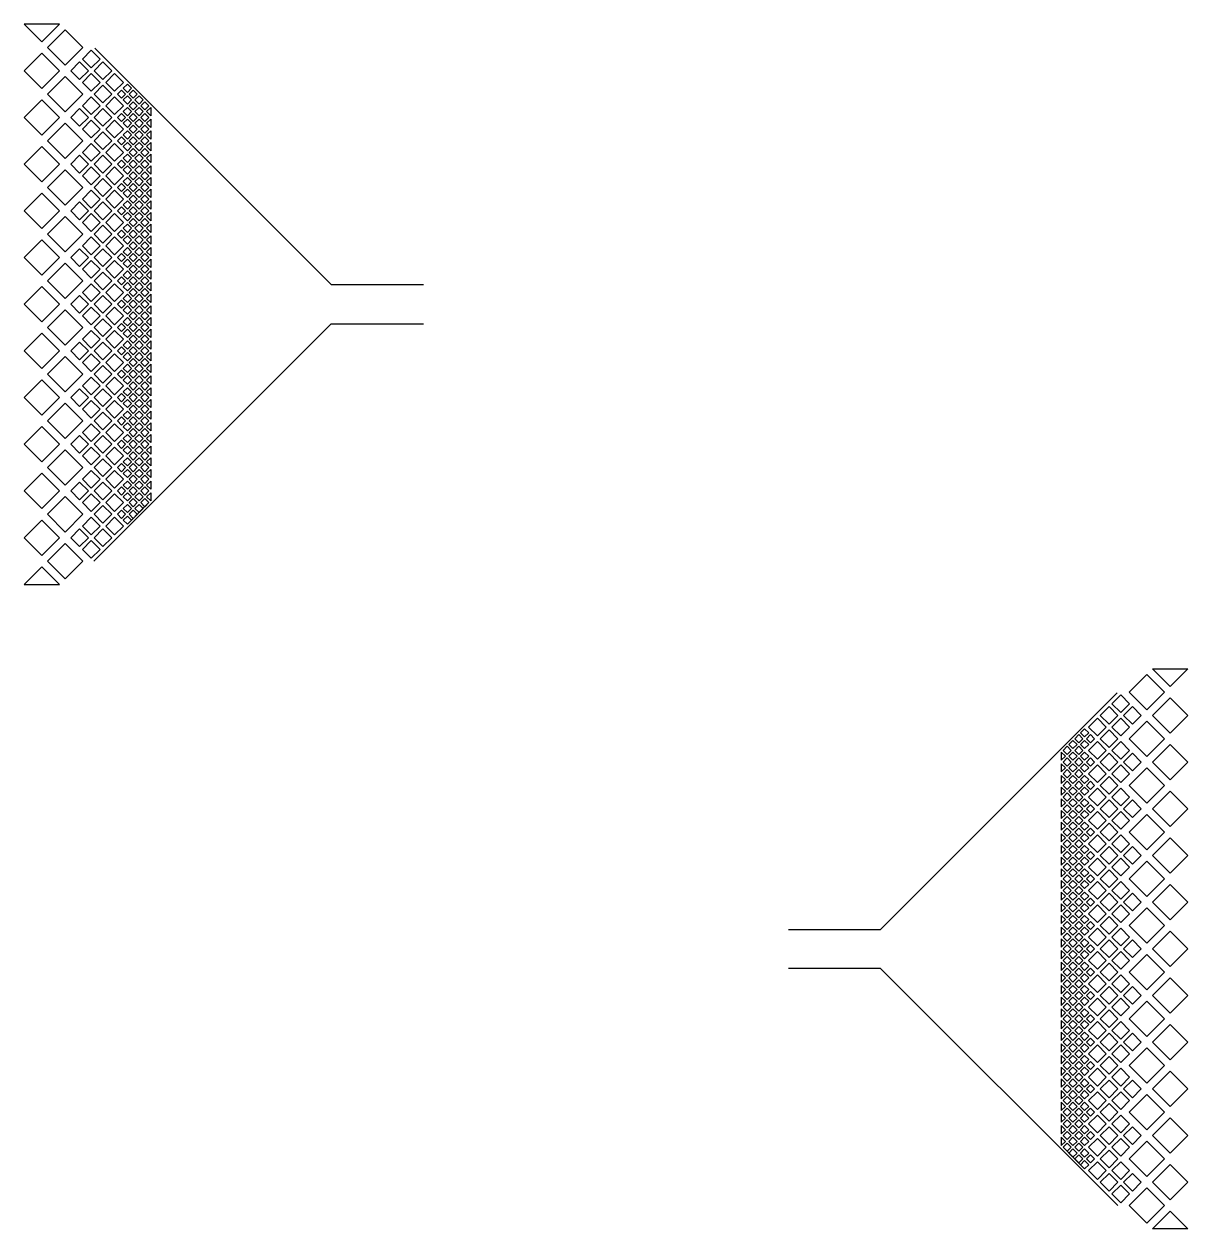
# Model space of a CAD drawing. Header units: inches. Extents: x -17.1 to 32.2, y -20.8 to 20.8.
# Drawn here: x 27.088 to 29.182, y -18.67 to -16.502 of the extents above; entities that cross this region are included whole.
import ezdxf

# ---------------------------------------------------------------- set-up
doc = ezdxf.new("R2010")
doc.units = ezdxf.units.IN
doc.header["$MEASUREMENT"] = 0

msp = doc.modelspace()

# ---------------------------------------------------------------- linework, layer by layer
for p, q in [((27.2734, -17.4021), (27.3122, -17.3633)), ((28.9958, -18.5618), (28.957, -18.523))]:
    msp.add_line(p, q)
for points in [[(27.0875, -16.5022), (27.1193, -16.534), (27.1512, -16.5022)], [(27.1614, -16.576), (27.1932, -16.5442), (27.1614, -16.5124), (27.1295, -16.5442)], [(27.1512, -16.5862), (27.1193, -16.5544), (27.0875, -16.5862), (27.1193, -16.6181)], [(27.1925, -16.5652), (27.2084, -16.5811), (27.2244, -16.5652), (27.2084, -16.5493)], [(27.1715, -16.5862), (27.1874, -16.6021), (27.2034, -16.5862), (27.1874, -16.5703)], [(27.2294, -16.6021), (27.2454, -16.5862), (27.2294, -16.5703), (27.2135, -16.5862)], [(27.1932, -16.6282), (27.1614, -16.5964), (27.1295, -16.6282), (27.1614, -16.6601)], [(27.2084, -16.5913), (27.1925, -16.6072), (27.2084, -16.6231), (27.2244, -16.6072)], [(27.2345, -16.6072), (27.2504, -16.6231), (27.2664, -16.6072), (27.2504, -16.5913)], [(27.2135, -16.6282), (27.2294, -16.6441), (27.2454, -16.6282), (27.2294, -16.6123)], [(27.2555, -16.6282), (27.2629, -16.6209), (27.2702, -16.6282), (27.2629, -16.6356)], [(27.2734, -16.6251), (27.266, -16.6177), (27.2734, -16.6104), (27.2807, -16.6177)], [(27.2839, -16.6209), (27.2912, -16.6282), (27.2839, -16.6356), (27.2765, -16.6282)], [(27.1193, -16.6384), (27.0875, -16.6702), (27.1193, -16.7021), (27.1512, -16.6702)], [(27.2084, -16.6333), (27.1925, -16.6492), (27.2084, -16.6651), (27.2244, -16.6492)], [(27.2504, -16.6333), (27.2345, -16.6492), (27.2504, -16.6651), (27.2664, -16.6492)], [(27.2807, -16.6387), (27.2734, -16.6461), (27.266, -16.6387), (27.2734, -16.6314)], [(27.2839, -16.6419), (27.2912, -16.6492), (27.2839, -16.6566), (27.2765, -16.6492)], [(27.2944, -16.6314), (27.3017, -16.6387), (27.2944, -16.6461), (27.287, -16.6387)], [(27.3049, -16.6419), (27.3122, -16.6492), (27.3049, -16.6566), (27.2975, -16.6492)], [(27.1715, -16.6702), (27.1874, -16.6861), (27.2034, -16.6702), (27.1874, -16.6543)], [(27.2135, -16.6702), (27.2294, -16.6861), (27.2454, -16.6702), (27.2294, -16.6543)], [(27.2555, -16.6702), (27.2629, -16.6629), (27.2702, -16.6702), (27.2629, -16.6776)], [(27.2734, -16.6671), (27.266, -16.6597), (27.2734, -16.6524), (27.2807, -16.6597)], [(27.2839, -16.6629), (27.2912, -16.6702), (27.2839, -16.6776), (27.2765, -16.6702)], [(27.2944, -16.6524), (27.3017, -16.6597), (27.2944, -16.6671), (27.287, -16.6597)], [(27.3049, -16.6629), (27.3122, -16.6702), (27.3049, -16.6776), (27.2975, -16.6702)], [(27.308, -16.6597), (27.3154, -16.6524), (27.3154, -16.6671)], [(27.1614, -16.7441), (27.1932, -16.7122), (27.1614, -16.6804), (27.1295, -16.7122)], [(27.2084, -16.6753), (27.1925, -16.6912), (27.2084, -16.7071), (27.2244, -16.6912)], [(27.2504, -16.6753), (27.2345, -16.6912), (27.2504, -16.7071), (27.2664, -16.6912)], [(27.2807, -16.6807), (27.2734, -16.6881), (27.266, -16.6807), (27.2734, -16.6734)], [(27.2839, -16.6839), (27.2912, -16.6912), (27.2839, -16.6986), (27.2765, -16.6912)], [(27.2944, -16.6734), (27.3017, -16.6807), (27.2944, -16.6881), (27.287, -16.6807)], [(27.3049, -16.6839), (27.3122, -16.6912), (27.3049, -16.6986), (27.2975, -16.6912)], [(27.308, -16.6807), (27.3154, -16.6734), (27.3154, -16.6881)], [(27.2135, -16.7122), (27.2294, -16.7281), (27.2454, -16.7122), (27.2294, -16.6963)], [(27.2555, -16.7122), (27.2629, -16.7049), (27.2702, -16.7122), (27.2629, -16.7196)], [(27.2734, -16.7091), (27.266, -16.7017), (27.2734, -16.6944), (27.2807, -16.7017)], [(27.2839, -16.7049), (27.2912, -16.7122), (27.2839, -16.7196), (27.2765, -16.7122)], [(27.2944, -16.6944), (27.3017, -16.7017), (27.2944, -16.7091), (27.287, -16.7017)], [(27.3049, -16.7049), (27.3122, -16.7122), (27.3049, -16.7196), (27.2975, -16.7122)], [(27.308, -16.7017), (27.3154, -16.6944), (27.3154, -16.7091)], [(27.1193, -16.7224), (27.0875, -16.7542), (27.1193, -16.7861), (27.1512, -16.7542)], [(27.2084, -16.7173), (27.1925, -16.7332), (27.2084, -16.7491), (27.2244, -16.7332)], [(27.2504, -16.7173), (27.2345, -16.7332), (27.2504, -16.7491), (27.2664, -16.7332)], [(27.2807, -16.7227), (27.2734, -16.7301), (27.266, -16.7227), (27.2734, -16.7154)], [(27.2839, -16.7259), (27.2912, -16.7332), (27.2839, -16.7406), (27.2765, -16.7332)], [(27.2944, -16.7154), (27.3017, -16.7227), (27.2944, -16.7301), (27.287, -16.7227)], [(27.3049, -16.7259), (27.3122, -16.7332), (27.3049, -16.7406), (27.2975, -16.7332)], [(27.308, -16.7227), (27.3154, -16.7154), (27.3154, -16.7301)], [(27.1715, -16.7542), (27.1874, -16.7702), (27.2034, -16.7542), (27.1874, -16.7383)], [(27.2135, -16.7542), (27.2294, -16.7702), (27.2454, -16.7542), (27.2294, -16.7383)], [(27.2555, -16.7542), (27.2629, -16.7469), (27.2702, -16.7542), (27.2629, -16.7616)], [(27.2734, -16.7511), (27.266, -16.7437), (27.2734, -16.7364), (27.2807, -16.7437)], [(27.2839, -16.7469), (27.2912, -16.7542), (27.2839, -16.7616), (27.2765, -16.7542)], [(27.2944, -16.7364), (27.3017, -16.7437), (27.2944, -16.7511), (27.287, -16.7437)], [(27.3049, -16.7469), (27.3122, -16.7542), (27.3049, -16.7616), (27.2975, -16.7542)], [(27.308, -16.7437), (27.3154, -16.7364), (27.3154, -16.7511)], [(27.1614, -16.8281), (27.1932, -16.7962), (27.1614, -16.7644), (27.1295, -16.7962)], [(27.2084, -16.7593), (27.1925, -16.7752), (27.2084, -16.7912), (27.2244, -16.7752)], [(27.2504, -16.7593), (27.2345, -16.7752), (27.2504, -16.7912), (27.2664, -16.7752)], [(27.2807, -16.7647), (27.2734, -16.7721), (27.266, -16.7647), (27.2734, -16.7574)], [(27.2734, -16.7931), (27.266, -16.7857), (27.2734, -16.7784), (27.2807, -16.7857)], [(27.2839, -16.7679), (27.2912, -16.7752), (27.2839, -16.7826), (27.2765, -16.7752)], [(27.2944, -16.7574), (27.3017, -16.7647), (27.2944, -16.7721), (27.287, -16.7647)], [(27.2944, -16.7784), (27.3017, -16.7857), (27.2944, -16.7931), (27.287, -16.7857)], [(27.3049, -16.7679), (27.3122, -16.7752), (27.3049, -16.7826), (27.2975, -16.7752)], [(27.308, -16.7647), (27.3154, -16.7574), (27.3154, -16.7721)], [(27.308, -16.7857), (27.3154, -16.7784), (27.3154, -16.7931)], [(27.2135, -16.7962), (27.2294, -16.8122), (27.2454, -16.7962), (27.2294, -16.7803)], [(27.2555, -16.7962), (27.2629, -16.7889), (27.2702, -16.7962), (27.2629, -16.8036)], [(27.2807, -16.8067), (27.2734, -16.8141), (27.266, -16.8067), (27.2734, -16.7994)], [(27.2839, -16.7889), (27.2912, -16.7962), (27.2839, -16.8036), (27.2765, -16.7962)], [(27.2944, -16.7994), (27.3017, -16.8067), (27.2944, -16.8141), (27.287, -16.8067)], [(27.3049, -16.7889), (27.3122, -16.7962), (27.3049, -16.8036), (27.2975, -16.7962)], [(27.308, -16.8067), (27.3154, -16.7994), (27.3154, -16.8141)], [(27.1512, -16.8382), (27.1193, -16.8064), (27.0875, -16.8382), (27.1193, -16.8701)], [(27.2084, -16.8013), (27.1925, -16.8172), (27.2084, -16.8332), (27.2244, -16.8172)], [(27.2504, -16.8013), (27.2345, -16.8172), (27.2504, -16.8332), (27.2664, -16.8172)], [(27.2734, -16.8351), (27.266, -16.8277), (27.2734, -16.8204), (27.2807, -16.8277)], [(27.2839, -16.8099), (27.2912, -16.8172), (27.2839, -16.8246), (27.2765, -16.8172)], [(27.2944, -16.8204), (27.3017, -16.8277), (27.2944, -16.8351), (27.287, -16.8277)], [(27.3049, -16.8099), (27.3122, -16.8172), (27.3049, -16.8246), (27.2975, -16.8172)], [(27.308, -16.8277), (27.3154, -16.8204), (27.3154, -16.8351)], [(27.1715, -16.8382), (27.1874, -16.8542), (27.2034, -16.8382), (27.1874, -16.8223)], [(27.2084, -16.8433), (27.1925, -16.8592), (27.2084, -16.8752), (27.2244, -16.8592)], [(27.2135, -16.8382), (27.2294, -16.8542), (27.2454, -16.8382), (27.2294, -16.8223)], [(27.2504, -16.8433), (27.2345, -16.8592), (27.2504, -16.8752), (27.2664, -16.8592)], [(27.2555, -16.8382), (27.2629, -16.8309), (27.2702, -16.8382), (27.2629, -16.8456)], [(27.2807, -16.8487), (27.2734, -16.8561), (27.266, -16.8487), (27.2734, -16.8414)], [(27.2839, -16.8309), (27.2912, -16.8382), (27.2839, -16.8456), (27.2765, -16.8382)], [(27.2944, -16.8414), (27.3017, -16.8487), (27.2944, -16.8561), (27.287, -16.8487)], [(27.3049, -16.8309), (27.3122, -16.8382), (27.3049, -16.8456), (27.2975, -16.8382)], [(27.308, -16.8487), (27.3154, -16.8414), (27.3154, -16.8561)], [(27.1614, -16.9121), (27.1932, -16.8802), (27.1614, -16.8484), (27.1295, -16.8802)], [(27.2135, -16.8802), (27.2294, -16.8962), (27.2454, -16.8802), (27.2294, -16.8643)], [(27.2734, -16.8771), (27.266, -16.8697), (27.2734, -16.8624), (27.2807, -16.8697)], [(27.2839, -16.8519), (27.2912, -16.8592), (27.2839, -16.8666), (27.2765, -16.8592)], [(27.2944, -16.8624), (27.3017, -16.8697), (27.2944, -16.8771), (27.287, -16.8697)], [(27.3049, -16.8519), (27.3122, -16.8592), (27.3049, -16.8666), (27.2975, -16.8592)], [(27.308, -16.8697), (27.3154, -16.8624), (27.3154, -16.8771)], [(27.2084, -16.8853), (27.1925, -16.9012), (27.2084, -16.9172), (27.2244, -16.9012)], [(27.2504, -16.8853), (27.2345, -16.9012), (27.2504, -16.9172), (27.2664, -16.9012)], [(27.2555, -16.8802), (27.2629, -16.8729), (27.2702, -16.8802), (27.2629, -16.8876)], [(27.2807, -16.8907), (27.2734, -16.8981), (27.266, -16.8907), (27.2734, -16.8834)], [(27.2839, -16.8729), (27.2912, -16.8802), (27.2839, -16.8876), (27.2765, -16.8802)], [(27.2944, -16.8834), (27.3017, -16.8907), (27.2944, -16.8981), (27.287, -16.8907)], [(27.3049, -16.8729), (27.3122, -16.8802), (27.3049, -16.8876), (27.2975, -16.8802)], [(27.308, -16.8907), (27.3154, -16.8834), (27.3154, -16.8981)], [(27.1512, -16.9222), (27.1193, -16.8904), (27.0875, -16.9222), (27.1193, -16.9541)], [(27.1715, -16.9222), (27.1874, -16.9382), (27.2034, -16.9222), (27.1874, -16.9063)], [(27.2135, -16.9222), (27.2294, -16.9382), (27.2454, -16.9222), (27.2294, -16.9063)], [(27.2734, -16.9191), (27.266, -16.9117), (27.2734, -16.9044), (27.2807, -16.9117)], [(27.2839, -16.8939), (27.2912, -16.9012), (27.2839, -16.9086), (27.2765, -16.9012)], [(27.2944, -16.9044), (27.3017, -16.9117), (27.2944, -16.9191), (27.287, -16.9117)], [(27.3049, -16.8939), (27.3122, -16.9012), (27.3049, -16.9086), (27.2975, -16.9012)], [(27.308, -16.9117), (27.3154, -16.9044), (27.3154, -16.9191)], [(27.2084, -16.9273), (27.1925, -16.9432), (27.2084, -16.9592), (27.2244, -16.9432)], [(27.2504, -16.9273), (27.2345, -16.9432), (27.2504, -16.9592), (27.2664, -16.9432)], [(27.2555, -16.9222), (27.2629, -16.9149), (27.2702, -16.9222), (27.2629, -16.9296)], [(27.2807, -16.9327), (27.2734, -16.9401), (27.266, -16.9327), (27.2734, -16.9254)], [(27.2839, -16.9149), (27.2912, -16.9222), (27.2839, -16.9296), (27.2765, -16.9222)], [(27.2944, -16.9254), (27.3017, -16.9327), (27.2944, -16.9401), (27.287, -16.9327)], [(27.3049, -16.9149), (27.3122, -16.9222), (27.3049, -16.9296), (27.2975, -16.9222)], [(27.308, -16.9327), (27.3154, -16.9254), (27.3154, -16.9401)], [(27.1614, -16.9961), (27.1932, -16.9643), (27.1614, -16.9324), (27.1295, -16.9643)], [(27.2135, -16.9643), (27.2294, -16.9802), (27.2454, -16.9643), (27.2294, -16.9483)], [(27.2734, -16.9611), (27.266, -16.9538), (27.2734, -16.9464), (27.2807, -16.9538)], [(27.2839, -16.9359), (27.2912, -16.9432), (27.2839, -16.9506), (27.2765, -16.9432)], [(27.2944, -16.9464), (27.3017, -16.9538), (27.2944, -16.9611), (27.287, -16.9538)], [(27.3049, -16.9359), (27.3122, -16.9432), (27.3049, -16.9506), (27.2975, -16.9432)], [(27.308, -16.9538), (27.3154, -16.9464), (27.3154, -16.9611)], [(27.2084, -16.9693), (27.1925, -16.9853), (27.2084, -17.0012), (27.2244, -16.9853)], [(27.2504, -16.9693), (27.2345, -16.9853), (27.2504, -17.0012), (27.2664, -16.9853)], [(27.2555, -16.9643), (27.2629, -16.9569), (27.2702, -16.9643), (27.2629, -16.9716)], [(27.2807, -16.9748), (27.2734, -16.9821), (27.266, -16.9748), (27.2734, -16.9674)], [(27.2839, -16.9569), (27.2912, -16.9643), (27.2839, -16.9716), (27.2765, -16.9643)], [(27.2944, -16.9674), (27.3017, -16.9748), (27.2944, -16.9821), (27.287, -16.9748)], [(27.3049, -16.9569), (27.3122, -16.9643), (27.3049, -16.9716), (27.2975, -16.9643)], [(27.308, -16.9748), (27.3154, -16.9674), (27.3154, -16.9821)], [(27.1512, -17.0063), (27.1193, -16.9744), (27.0875, -17.0063), (27.1193, -17.0381)], [(27.1715, -17.0063), (27.1874, -17.0222), (27.2034, -17.0063), (27.1874, -16.9903)], [(27.2135, -17.0063), (27.2294, -17.0222), (27.2454, -17.0063), (27.2294, -16.9903)], [(27.2734, -17.0031), (27.266, -16.9958), (27.2734, -16.9884), (27.2807, -16.9958)], [(27.2839, -16.9779), (27.2912, -16.9853), (27.2839, -16.9926), (27.2765, -16.9853)], [(27.2944, -16.9884), (27.3017, -16.9958), (27.2944, -17.0031), (27.287, -16.9958)], [(27.3049, -16.9779), (27.3122, -16.9853), (27.3049, -16.9926), (27.2975, -16.9853)], [(27.308, -16.9958), (27.3154, -16.9884), (27.3154, -17.0031)], [(27.1614, -17.0801), (27.1932, -17.0483), (27.1614, -17.0164), (27.1295, -17.0483)], [(27.2084, -17.0113), (27.1925, -17.0273), (27.2084, -17.0432), (27.2244, -17.0273)], [(27.2504, -17.0113), (27.2345, -17.0273), (27.2504, -17.0432), (27.2664, -17.0273)], [(27.2555, -17.0063), (27.2629, -16.9989), (27.2702, -17.0063), (27.2629, -17.0136)], [(27.2807, -17.0168), (27.2734, -17.0241), (27.266, -17.0168), (27.2734, -17.0094)], [(27.2839, -16.9989), (27.2912, -17.0063), (27.2839, -17.0136), (27.2765, -17.0063)], [(27.2944, -17.0094), (27.3017, -17.0168), (27.2944, -17.0241), (27.287, -17.0168)], [(27.3049, -16.9989), (27.3122, -17.0063), (27.3049, -17.0136), (27.2975, -17.0063)], [(27.308, -17.0168), (27.3154, -17.0094), (27.3154, -17.0241)], [(27.2135, -17.0483), (27.2294, -17.0642), (27.2454, -17.0483), (27.2294, -17.0323)], [(27.2734, -17.0451), (27.266, -17.0378), (27.2734, -17.0304), (27.2807, -17.0378)], [(27.2839, -17.0199), (27.2912, -17.0273), (27.2839, -17.0346), (27.2765, -17.0273)], [(27.2944, -17.0304), (27.3017, -17.0378), (27.2944, -17.0451), (27.287, -17.0378)], [(27.3049, -17.0199), (27.3122, -17.0273), (27.3049, -17.0346), (27.2975, -17.0273)], [(27.308, -17.0378), (27.3154, -17.0304), (27.3154, -17.0451)], [(27.1193, -17.0584), (27.0875, -17.0903), (27.1193, -17.1221), (27.1512, -17.0903)], [(27.2084, -17.0533), (27.1925, -17.0693), (27.2084, -17.0852), (27.2244, -17.0693)], [(27.2504, -17.0533), (27.2345, -17.0693), (27.2504, -17.0852), (27.2664, -17.0693)], [(27.2555, -17.0483), (27.2629, -17.0409), (27.2702, -17.0483), (27.2629, -17.0556)], [(27.2807, -17.0588), (27.2734, -17.0661), (27.266, -17.0588), (27.2734, -17.0514)], [(27.2839, -17.0409), (27.2912, -17.0483), (27.2839, -17.0556), (27.2765, -17.0483)], [(27.2944, -17.0514), (27.3017, -17.0588), (27.2944, -17.0661), (27.287, -17.0588)], [(27.3049, -17.0409), (27.3122, -17.0483), (27.3049, -17.0556), (27.2975, -17.0483)], [(27.308, -17.0588), (27.3154, -17.0514), (27.3154, -17.0661)], [(27.1715, -17.0903), (27.1874, -17.1062), (27.2034, -17.0903), (27.1874, -17.0743)], [(27.2135, -17.0903), (27.2294, -17.1062), (27.2454, -17.0903), (27.2294, -17.0743)], [(27.2734, -17.0871), (27.266, -17.0798), (27.2734, -17.0724), (27.2807, -17.0798)], [(27.2839, -17.0619), (27.2912, -17.0693), (27.2839, -17.0766), (27.2765, -17.0693)], [(27.2944, -17.0724), (27.3017, -17.0798), (27.2944, -17.0871), (27.287, -17.0798)], [(27.3049, -17.0619), (27.3122, -17.0693), (27.3049, -17.0766), (27.2975, -17.0693)], [(27.308, -17.0798), (27.3154, -17.0724), (27.3154, -17.0871)], [(27.1932, -17.1323), (27.1614, -17.1004), (27.1295, -17.1323), (27.1614, -17.1641)], [(27.2084, -17.0953), (27.1925, -17.1113), (27.2084, -17.1272), (27.2244, -17.1113)], [(27.2345, -17.1113), (27.2504, -17.1272), (27.2664, -17.1113), (27.2504, -17.0953)], [(27.2555, -17.0903), (27.2629, -17.0829), (27.2702, -17.0903), (27.2629, -17.0976)], [(27.2807, -17.1008), (27.2734, -17.1081), (27.266, -17.1008), (27.2734, -17.0934)], [(27.2839, -17.0829), (27.2912, -17.0903), (27.2839, -17.0976), (27.2765, -17.0903)], [(27.2944, -17.0934), (27.3017, -17.1008), (27.2944, -17.1081), (27.287, -17.1008)], [(27.3049, -17.0829), (27.3122, -17.0903), (27.3049, -17.0976), (27.2975, -17.0903)], [(27.308, -17.1008), (27.3154, -17.0934), (27.3154, -17.1081)], [(27.2135, -17.1323), (27.2294, -17.1482), (27.2454, -17.1323), (27.2294, -17.1163)], [(27.2555, -17.1323), (27.2629, -17.1249), (27.2702, -17.1323), (27.2629, -17.1396)], [(27.2734, -17.1291), (27.266, -17.1218), (27.2734, -17.1144), (27.2807, -17.1218)], [(27.2839, -17.1039), (27.2912, -17.1113), (27.2839, -17.1186), (27.2765, -17.1113)], [(27.2839, -17.1249), (27.2912, -17.1323), (27.2839, -17.1396), (27.2765, -17.1323)], [(27.2944, -17.1144), (27.3017, -17.1218), (27.2944, -17.1291), (27.287, -17.1218)], [(27.3049, -17.1039), (27.3122, -17.1113), (27.3049, -17.1186), (27.2975, -17.1113)], [(27.3049, -17.1249), (27.3122, -17.1323), (27.3049, -17.1396), (27.2975, -17.1323)], [(27.308, -17.1218), (27.3154, -17.1144), (27.3154, -17.1291)], [(27.1512, -17.1743), (27.1193, -17.1424), (27.0875, -17.1743), (27.1193, -17.2061)], [(27.2084, -17.1374), (27.1925, -17.1533), (27.2084, -17.1692), (27.2244, -17.1533)], [(27.2345, -17.1533), (27.2504, -17.1692), (27.2664, -17.1533), (27.2504, -17.1374)], [(27.2807, -17.1428), (27.2734, -17.1501), (27.266, -17.1428), (27.2734, -17.1354)], [(27.2839, -17.1459), (27.2912, -17.1533), (27.2839, -17.1606), (27.2765, -17.1533)], [(27.2944, -17.1354), (27.3017, -17.1428), (27.2944, -17.1501), (27.287, -17.1428)], [(27.3049, -17.1459), (27.3122, -17.1533), (27.3049, -17.1606), (27.2975, -17.1533)], [(27.308, -17.1428), (27.3154, -17.1354), (27.3154, -17.1501)], [(27.1715, -17.1743), (27.1874, -17.1902), (27.2034, -17.1743), (27.1874, -17.1584)], [(27.2135, -17.1743), (27.2294, -17.1902), (27.2454, -17.1743), (27.2294, -17.1584)], [(27.2555, -17.1743), (27.2629, -17.1669), (27.2702, -17.1743), (27.2629, -17.1816)], [(27.2734, -17.1711), (27.266, -17.1638), (27.2734, -17.1564), (27.2807, -17.1638)], [(27.2839, -17.1669), (27.2912, -17.1743), (27.2839, -17.1816), (27.2765, -17.1743)], [(27.2944, -17.1564), (27.3017, -17.1638), (27.2944, -17.1711), (27.287, -17.1638)], [(27.3049, -17.1669), (27.3122, -17.1743), (27.3049, -17.1816), (27.2975, -17.1743)], [(27.308, -17.1638), (27.3154, -17.1564), (27.3154, -17.1711)], [(27.1614, -17.2481), (27.1932, -17.2163), (27.1614, -17.1844), (27.1295, -17.2163)], [(27.2084, -17.1794), (27.1925, -17.1953), (27.2084, -17.2112), (27.2244, -17.1953)], [(27.2504, -17.1794), (27.2345, -17.1953), (27.2504, -17.2112), (27.2664, -17.1953)], [(27.2807, -17.1848), (27.2734, -17.1921), (27.266, -17.1848), (27.2734, -17.1774)], [(27.2839, -17.1879), (27.2912, -17.1953), (27.2839, -17.2026), (27.2765, -17.1953)], [(27.2944, -17.1774), (27.3017, -17.1848), (27.2944, -17.1921), (27.287, -17.1848)], [(27.3049, -17.1879), (27.3122, -17.1953), (27.3049, -17.2026), (27.2975, -17.1953)], [(27.308, -17.1848), (27.3154, -17.1774), (27.3154, -17.1921)], [(27.2135, -17.2163), (27.2294, -17.2322), (27.2454, -17.2163), (27.2294, -17.2004)], [(27.2555, -17.2163), (27.2629, -17.2089), (27.2702, -17.2163), (27.2629, -17.2236)], [(27.2734, -17.2131), (27.266, -17.2058), (27.2734, -17.1984), (27.2807, -17.2058)], [(27.2839, -17.2089), (27.2912, -17.2163), (27.2839, -17.2236), (27.2765, -17.2163)], [(27.2944, -17.1984), (27.3017, -17.2058), (27.2944, -17.2131), (27.287, -17.2058)], [(27.3049, -17.2089), (27.3122, -17.2163), (27.3049, -17.2236), (27.2975, -17.2163)], [(27.308, -17.2058), (27.3154, -17.1984), (27.3154, -17.2131)], [(27.1512, -17.2583), (27.1193, -17.2264), (27.0875, -17.2583), (27.1193, -17.2901)], [(27.2084, -17.2214), (27.1925, -17.2373), (27.2084, -17.2532), (27.2244, -17.2373)], [(27.2504, -17.2214), (27.2345, -17.2373), (27.2504, -17.2532), (27.2664, -17.2373)], [(27.2807, -17.2268), (27.2734, -17.2341), (27.266, -17.2268), (27.2734, -17.2194)], [(27.2839, -17.2299), (27.2912, -17.2373), (27.2839, -17.2446), (27.2765, -17.2373)], [(27.2944, -17.2194), (27.3017, -17.2268), (27.2944, -17.2341), (27.287, -17.2268)], [(27.3049, -17.2299), (27.3122, -17.2373), (27.3049, -17.2446), (27.2975, -17.2373)], [(27.308, -17.2268), (27.3154, -17.2194), (27.3154, -17.2341)], [(27.1715, -17.2583), (27.1874, -17.2742), (27.2034, -17.2583), (27.1874, -17.2424)], [(27.2135, -17.2583), (27.2294, -17.2742), (27.2454, -17.2583), (27.2294, -17.2424)], [(27.2555, -17.2583), (27.2629, -17.2509), (27.2702, -17.2583), (27.2629, -17.2656)], [(27.2734, -17.2551), (27.266, -17.2478), (27.2734, -17.2404), (27.2807, -17.2478)], [(27.2839, -17.2509), (27.2912, -17.2583), (27.2839, -17.2656), (27.2765, -17.2583)], [(27.2944, -17.2404), (27.3017, -17.2478), (27.2944, -17.2551), (27.287, -17.2478)], [(27.3049, -17.2509), (27.3122, -17.2583), (27.3049, -17.2656), (27.2975, -17.2583)], [(27.308, -17.2478), (27.3154, -17.2404), (27.3154, -17.2551)], [(27.1614, -17.3321), (27.1932, -17.3003), (27.1614, -17.2684), (27.1295, -17.3003)], [(27.2084, -17.2634), (27.1925, -17.2793), (27.2084, -17.2952), (27.2244, -17.2793)], [(27.2504, -17.2634), (27.2345, -17.2793), (27.2504, -17.2952), (27.2664, -17.2793)], [(27.2807, -17.2688), (27.2734, -17.2761), (27.266, -17.2688), (27.2734, -17.2614)], [(27.2839, -17.2719), (27.2912, -17.2793), (27.2839, -17.2866), (27.2765, -17.2793)], [(27.2944, -17.2614), (27.3017, -17.2688), (27.2944, -17.2761), (27.287, -17.2688)], [(27.3049, -17.2719), (27.3122, -17.2793), (27.3049, -17.2866), (27.2975, -17.2793)], [(27.308, -17.2688), (27.3154, -17.2614), (27.3154, -17.2761)], [(27.2135, -17.3003), (27.2294, -17.3162), (27.2454, -17.3003), (27.2294, -17.2844)], [(27.2555, -17.3003), (27.2629, -17.2929), (27.2702, -17.3003), (27.2629, -17.3076)], [(27.2734, -17.2971), (27.266, -17.2898), (27.2734, -17.2824), (27.2807, -17.2898)], [(27.2839, -17.2929), (27.2912, -17.3003), (27.2839, -17.3076), (27.2765, -17.3003)], [(27.2944, -17.2824), (27.3017, -17.2898), (27.2944, -17.2971), (27.287, -17.2898)], [(27.3049, -17.2929), (27.3122, -17.3003), (27.3049, -17.3076), (27.2975, -17.3003)], [(27.308, -17.2898), (27.3154, -17.2824), (27.3154, -17.2971)], [(27.1512, -17.3423), (27.1193, -17.3105), (27.0875, -17.3423), (27.1193, -17.3741)], [(27.2084, -17.3054), (27.1925, -17.3213), (27.2084, -17.3372), (27.2244, -17.3213)], [(27.2504, -17.3054), (27.2345, -17.3213), (27.2504, -17.3372), (27.2664, -17.3213)], [(27.2807, -17.3108), (27.2734, -17.3181), (27.266, -17.3108), (27.2734, -17.3034)], [(27.2839, -17.314), (27.2912, -17.3213), (27.2839, -17.3286), (27.2765, -17.3213)], [(27.2944, -17.3034), (27.3017, -17.3108), (27.2944, -17.3181), (27.287, -17.3108)], [(27.3049, -17.314), (27.3122, -17.3213), (27.3049, -17.3286), (27.2975, -17.3213)], [(27.308, -17.3108), (27.3154, -17.3034), (27.3154, -17.3181)], [(27.1715, -17.3423), (27.1874, -17.3582), (27.2034, -17.3423), (27.1874, -17.3264)], [(27.2135, -17.3423), (27.2294, -17.3582), (27.2454, -17.3423), (27.2294, -17.3264)], [(27.2555, -17.3423), (27.2629, -17.335), (27.2702, -17.3423), (27.2629, -17.3496)], [(27.2734, -17.3391), (27.266, -17.3318), (27.2734, -17.3245), (27.2807, -17.3318)], [(27.2839, -17.335), (27.2912, -17.3423), (27.2839, -17.3496), (27.2765, -17.3423)], [(27.2944, -17.3245), (27.3017, -17.3318), (27.2944, -17.3391), (27.287, -17.3318)], [(27.3049, -17.335), (27.3122, -17.3423), (27.3049, -17.3496), (27.2975, -17.3423)], [(27.308, -17.3318), (27.3154, -17.3245), (27.3154, -17.3391)], [(27.1614, -17.4161), (27.1932, -17.3843), (27.1614, -17.3525), (27.1295, -17.3843)], [(27.2084, -17.3474), (27.1925, -17.3633), (27.2084, -17.3792), (27.2244, -17.3633)], [(27.2504, -17.3474), (27.2345, -17.3633), (27.2504, -17.3792), (27.2664, -17.3633)], [(27.2807, -17.3528), (27.2734, -17.3601), (27.266, -17.3528), (27.2734, -17.3455)], [(27.2839, -17.356), (27.2912, -17.3633), (27.2839, -17.3706), (27.2765, -17.3633)], [(27.2944, -17.3455), (27.3017, -17.3528), (27.2944, -17.3601), (27.287, -17.3528)], [(27.3049, -17.356), (27.3122, -17.3633), (27.3049, -17.3706), (27.2975, -17.3633)], [(27.308, -17.3528), (27.3154, -17.3455), (27.3154, -17.3601)], [(27.2135, -17.3843), (27.2294, -17.4002), (27.2454, -17.3843), (27.2294, -17.3684)], [(27.2555, -17.3843), (27.2629, -17.377), (27.2702, -17.3843), (27.2629, -17.3916)], [(27.2734, -17.3811), (27.266, -17.3738), (27.2734, -17.3665), (27.2807, -17.3738)], [(27.2839, -17.377), (27.2912, -17.3843), (27.2839, -17.3916), (27.2765, -17.3843)], [(27.2944, -17.3665), (27.3017, -17.3738), (27.2944, -17.3811), (27.287, -17.3738)], [(27.1193, -17.3945), (27.0875, -17.4263), (27.1193, -17.4581), (27.1512, -17.4263)], [(27.2084, -17.3894), (27.1925, -17.4053), (27.2084, -17.4212), (27.2244, -17.4053)], [(27.2504, -17.3894), (27.2345, -17.4053), (27.2504, -17.4212), (27.2664, -17.4053)], [(27.2807, -17.3948), (27.2734, -17.4021), (27.266, -17.3948), (27.2734, -17.3875)], [(27.1715, -17.4263), (27.1874, -17.4422), (27.2034, -17.4263), (27.1874, -17.4104)], [(27.2135, -17.4263), (27.2294, -17.4422), (27.2454, -17.4263), (27.2294, -17.4104)], [(27.1932, -17.4683), (27.1614, -17.4365), (27.1295, -17.4683), (27.1614, -17.5001)], [(27.2084, -17.4314), (27.1925, -17.4473), (27.2084, -17.4632), (27.2244, -17.4473)], [(27.1193, -17.4785), (27.0875, -17.5103), (27.1512, -17.5103)], [(29.1816, -17.662), (29.1498, -17.6938), (29.118, -17.662)], [(29.1078, -17.7358), (29.076, -17.704), (29.1078, -17.6722), (29.1396, -17.704)], [(29.0766, -17.725), (29.0607, -17.7409), (29.0448, -17.725), (29.0607, -17.7091)], [(29.0397, -17.7619), (29.0238, -17.746), (29.0397, -17.7301), (29.0556, -17.746)], [(29.0976, -17.746), (29.0817, -17.7619), (29.0658, -17.746), (29.0817, -17.7301)], [(29.118, -17.746), (29.1498, -17.7142), (29.1816, -17.746), (29.1498, -17.7778)], [(29.0346, -17.767), (29.0187, -17.7829), (29.0028, -17.767), (29.0187, -17.7511)], [(29.0607, -17.7511), (29.0766, -17.767), (29.0607, -17.7829), (29.0448, -17.767)], [(28.9958, -17.7848), (29.0031, -17.7775), (28.9958, -17.7702), (28.9885, -17.7775)], [(29.0556, -17.788), (29.0397, -17.8039), (29.0238, -17.788), (29.0397, -17.7721)], [(29.076, -17.788), (29.1078, -17.7562), (29.1396, -17.788), (29.1078, -17.8198)], [(28.9748, -17.7912), (28.9675, -17.7985), (28.9748, -17.8058), (28.9821, -17.7985)], [(28.9853, -17.7807), (28.978, -17.788), (28.9853, -17.7953), (28.9926, -17.788)], [(28.9885, -17.7985), (28.9958, -17.8058), (29.0031, -17.7985), (28.9958, -17.7912)], [(29.0136, -17.788), (29.0063, -17.7807), (28.999, -17.788), (29.0063, -17.7953)], [(29.0187, -17.7931), (29.0346, -17.809), (29.0187, -17.8249), (29.0028, -17.809)], [(29.0607, -17.7931), (29.0766, -17.809), (29.0607, -17.8249), (29.0448, -17.809)], [(28.9611, -17.8195), (28.9538, -17.8122), (28.9538, -17.8268)], [(28.9643, -17.8017), (28.957, -17.809), (28.9643, -17.8163), (28.9716, -17.809)], [(28.9748, -17.8122), (28.9675, -17.8195), (28.9748, -17.8268), (28.9821, -17.8195)], [(28.9853, -17.8017), (28.978, -17.809), (28.9853, -17.8163), (28.9926, -17.809)], [(28.9958, -17.8268), (29.0031, -17.8195), (28.9958, -17.8122), (28.9885, -17.8195)], [(29.0556, -17.83), (29.0397, -17.8459), (29.0238, -17.83), (29.0397, -17.8141)], [(29.0976, -17.83), (29.0817, -17.8459), (29.0658, -17.83), (29.0817, -17.8141)], [(29.1498, -17.7982), (29.1816, -17.83), (29.1498, -17.8618), (29.118, -17.83)], [(28.9611, -17.8405), (28.9538, -17.8332), (28.9538, -17.8478)], [(28.9643, -17.8227), (28.957, -17.83), (28.9643, -17.8373), (28.9716, -17.83)], [(28.9748, -17.8332), (28.9675, -17.8405), (28.9748, -17.8478), (28.9821, -17.8405)], [(28.9853, -17.8227), (28.978, -17.83), (28.9853, -17.8373), (28.9926, -17.83)], [(28.9885, -17.8405), (28.9958, -17.8478), (29.0031, -17.8405), (28.9958, -17.8332)], [(29.0136, -17.83), (29.0063, -17.8227), (28.999, -17.83), (29.0063, -17.8373)], [(29.0187, -17.8351), (29.0346, -17.851), (29.0187, -17.8669), (29.0028, -17.851)], [(29.0607, -17.8351), (29.0766, -17.851), (29.0607, -17.8669), (29.0448, -17.851)], [(29.1078, -17.9038), (29.076, -17.872), (29.1078, -17.8402), (29.1396, -17.872)], [(28.9611, -17.8615), (28.9538, -17.8542), (28.9538, -17.8688)], [(28.9643, -17.8437), (28.957, -17.851), (28.9643, -17.8583), (28.9716, -17.851)], [(28.9748, -17.8542), (28.9675, -17.8615), (28.9748, -17.8688), (28.9821, -17.8615)], [(28.9853, -17.8437), (28.978, -17.851), (28.9853, -17.8583), (28.9926, -17.851)], [(28.9958, -17.8688), (29.0031, -17.8615), (28.9958, -17.8542), (28.9885, -17.8615)], [(29.0556, -17.872), (29.0397, -17.8879), (29.0238, -17.872), (29.0397, -17.8561)], [(28.9611, -17.8825), (28.9538, -17.8752), (28.9538, -17.8898)], [(28.9643, -17.8647), (28.957, -17.872), (28.9643, -17.8793), (28.9716, -17.872)], [(28.9748, -17.8752), (28.9675, -17.8825), (28.9748, -17.8898), (28.9821, -17.8825)], [(28.9853, -17.8647), (28.978, -17.872), (28.9853, -17.8793), (28.9926, -17.872)], [(28.9885, -17.8825), (28.9958, -17.8898), (29.0031, -17.8825), (28.9958, -17.8752)], [(29.0136, -17.872), (29.0063, -17.8647), (28.999, -17.872), (29.0063, -17.8793)], [(29.0187, -17.8771), (29.0346, -17.893), (29.0187, -17.9089), (29.0028, -17.893)], [(29.0607, -17.8771), (29.0766, -17.893), (29.0607, -17.9089), (29.0448, -17.893)], [(29.1498, -17.8822), (29.1816, -17.914), (29.1498, -17.9458), (29.118, -17.914)], [(28.9611, -17.9035), (28.9538, -17.8962), (28.9538, -17.9108)], [(28.9643, -17.8857), (28.957, -17.893), (28.9643, -17.9003), (28.9716, -17.893)], [(28.9748, -17.8962), (28.9675, -17.9035), (28.9748, -17.9108), (28.9821, -17.9035)], [(28.9853, -17.8857), (28.978, -17.893), (28.9853, -17.9003), (28.9926, -17.893)], [(28.9958, -17.9108), (29.0031, -17.9035), (28.9958, -17.8962), (28.9885, -17.9035)], [(29.0556, -17.914), (29.0397, -17.9299), (29.0238, -17.914), (29.0397, -17.8981)], [(29.0976, -17.914), (29.0817, -17.9299), (29.0658, -17.914), (29.0817, -17.8981)], [(28.9611, -17.9245), (28.9538, -17.9172), (28.9538, -17.9318)], [(28.9643, -17.9067), (28.957, -17.914), (28.9643, -17.9213), (28.9716, -17.914)], [(28.9748, -17.9172), (28.9675, -17.9245), (28.9748, -17.9318), (28.9821, -17.9245)], [(28.9853, -17.9067), (28.978, -17.914), (28.9853, -17.9213), (28.9926, -17.914)], [(28.9885, -17.9245), (28.9958, -17.9318), (29.0031, -17.9245), (28.9958, -17.9172)], [(29.0136, -17.914), (29.0063, -17.9067), (28.999, -17.914), (29.0063, -17.9213)], [(29.0187, -17.9191), (29.0346, -17.935), (29.0187, -17.9509), (29.0028, -17.935)], [(29.0607, -17.9191), (29.0766, -17.935), (29.0607, -17.9509), (29.0448, -17.935)], [(29.1078, -17.9878), (29.076, -17.956), (29.1078, -17.9242), (29.1396, -17.956)], [(28.9611, -17.9455), (28.9538, -17.9382), (28.9538, -17.9528)], [(28.9643, -17.9277), (28.957, -17.935), (28.9643, -17.9423), (28.9716, -17.935)], [(28.9643, -17.9487), (28.957, -17.956), (28.9643, -17.9633), (28.9716, -17.956)], [(28.9748, -17.9382), (28.9675, -17.9455), (28.9748, -17.9528), (28.9821, -17.9455)], [(28.9853, -17.9277), (28.978, -17.935), (28.9853, -17.9423), (28.9926, -17.935)], [(28.9853, -17.9487), (28.978, -17.956), (28.9853, -17.9633), (28.9926, -17.956)], [(28.9958, -17.9528), (29.0031, -17.9455), (28.9958, -17.9382), (28.9885, -17.9455)], [(29.0136, -17.956), (29.0063, -17.9487), (28.999, -17.956), (29.0063, -17.9633)], [(29.0556, -17.956), (29.0397, -17.9719), (29.0238, -17.956), (29.0397, -17.9401)], [(28.9611, -17.9665), (28.9538, -17.9592), (28.9538, -17.9738)], [(28.9643, -17.9697), (28.957, -17.977), (28.9643, -17.9843), (28.9716, -17.977)], [(28.9748, -17.9592), (28.9675, -17.9665), (28.9748, -17.9738), (28.9821, -17.9665)], [(28.9853, -17.9697), (28.978, -17.977), (28.9853, -17.9843), (28.9926, -17.977)], [(28.9885, -17.9665), (28.9958, -17.9738), (29.0031, -17.9665), (28.9958, -17.9592)], [(29.0187, -17.9611), (29.0346, -17.977), (29.0187, -17.9929), (29.0028, -17.977)], [(29.0607, -17.9611), (29.0766, -17.977), (29.0607, -17.9929), (29.0448, -17.977)], [(29.118, -17.998), (29.1498, -17.9662), (29.1816, -17.998), (29.1498, -18.0298)], [(28.9611, -17.9875), (28.9538, -17.9802), (28.9538, -17.9948)], [(28.9643, -17.9907), (28.957, -17.998), (28.9643, -18.0053), (28.9716, -17.998)], [(28.9748, -17.9802), (28.9675, -17.9875), (28.9748, -17.9948), (28.9821, -17.9875)], [(28.9853, -17.9907), (28.978, -17.998), (28.9853, -18.0053), (28.9926, -17.998)], [(28.9958, -17.9948), (29.0031, -17.9875), (28.9958, -17.9802), (28.9885, -17.9875)], [(29.0136, -17.998), (29.0063, -17.9907), (28.999, -17.998), (29.0063, -18.0053)], [(29.0556, -17.998), (29.0397, -18.0139), (29.0238, -17.998), (29.0397, -17.9821)], [(29.0976, -17.998), (29.0817, -18.0139), (29.0658, -17.998), (29.0817, -17.9821)], [(28.9611, -18.0085), (28.9538, -18.0012), (28.9538, -18.0158)], [(28.9643, -18.0117), (28.957, -18.019), (28.9643, -18.0263), (28.9716, -18.019)], [(28.9748, -18.0012), (28.9675, -18.0085), (28.9748, -18.0158), (28.9821, -18.0085)], [(28.9853, -18.0117), (28.978, -18.019), (28.9853, -18.0263), (28.9926, -18.019)], [(28.9885, -18.0085), (28.9958, -18.0158), (29.0031, -18.0085), (28.9958, -18.0012)], [(29.0187, -18.0031), (29.0346, -18.019), (29.0187, -18.0349), (29.0028, -18.019)], [(29.0607, -18.0031), (29.0766, -18.019), (29.0607, -18.0349), (29.0448, -18.019)], [(29.1078, -18.0718), (29.076, -18.04), (29.1078, -18.0082), (29.1396, -18.04)], [(28.9611, -18.0295), (28.9538, -18.0222), (28.9538, -18.0368)], [(28.9643, -18.0327), (28.957, -18.04), (28.9643, -18.0473), (28.9716, -18.04)], [(28.9748, -18.0222), (28.9675, -18.0295), (28.9748, -18.0368), (28.9821, -18.0295)], [(28.9853, -18.0327), (28.978, -18.04), (28.9853, -18.0473), (28.9926, -18.04)], [(28.9958, -18.0368), (29.0031, -18.0295), (28.9958, -18.0222), (28.9885, -18.0295)], [(29.0136, -18.04), (29.0063, -18.0327), (28.999, -18.04), (29.0063, -18.0473)], [(29.0556, -18.04), (29.0397, -18.0559), (29.0238, -18.04), (29.0397, -18.0241)], [(28.9611, -18.0505), (28.9538, -18.0432), (28.9538, -18.0578)], [(28.9643, -18.0537), (28.957, -18.061), (28.9643, -18.0683), (28.9716, -18.061)], [(28.9748, -18.0432), (28.9675, -18.0505), (28.9748, -18.0578), (28.9821, -18.0505)], [(28.9853, -18.0537), (28.978, -18.061), (28.9853, -18.0683), (28.9926, -18.061)], [(28.9885, -18.0505), (28.9958, -18.0578), (29.0031, -18.0505), (28.9958, -18.0432)], [(29.0187, -18.0451), (29.0346, -18.061), (29.0187, -18.0769), (29.0028, -18.061)], [(29.0607, -18.0451), (29.0766, -18.061), (29.0607, -18.0769), (29.0448, -18.061)], [(29.118, -18.082), (29.1498, -18.0502), (29.1816, -18.082), (29.1498, -18.1138)], [(28.9611, -18.0715), (28.9538, -18.0642), (28.9538, -18.0788)], [(28.9643, -18.0747), (28.957, -18.082), (28.9643, -18.0893), (28.9716, -18.082)], [(28.9748, -18.0642), (28.9675, -18.0715), (28.9748, -18.0788), (28.9821, -18.0715)], [(28.9853, -18.0747), (28.978, -18.082), (28.9853, -18.0893), (28.9926, -18.082)], [(28.9958, -18.0788), (29.0031, -18.0715), (28.9958, -18.0642), (28.9885, -18.0715)], [(29.0136, -18.082), (29.0063, -18.0747), (28.999, -18.082), (29.0063, -18.0893)], [(29.0556, -18.082), (29.0397, -18.0979), (29.0238, -18.082), (29.0397, -18.0661)], [(29.0976, -18.082), (29.0817, -18.0979), (29.0658, -18.082), (29.0817, -18.0661)], [(28.9611, -18.0925), (28.9538, -18.0852), (28.9538, -18.0998)], [(28.9643, -18.0957), (28.957, -18.103), (28.9643, -18.1103), (28.9716, -18.103)], [(28.9748, -18.0852), (28.9675, -18.0925), (28.9748, -18.0998), (28.9821, -18.0925)], [(28.9853, -18.0957), (28.978, -18.103), (28.9853, -18.1103), (28.9926, -18.103)], [(28.9885, -18.0925), (28.9958, -18.0998), (29.0031, -18.0925), (28.9958, -18.0852)], [(29.0187, -18.0871), (29.0346, -18.103), (29.0187, -18.1189), (29.0028, -18.103)], [(29.0607, -18.0871), (29.0766, -18.103), (29.0607, -18.1189), (29.0448, -18.103)], [(29.1078, -18.1558), (29.076, -18.124), (29.1078, -18.0922), (29.1396, -18.124)], [(28.9611, -18.1135), (28.9538, -18.1062), (28.9538, -18.1208)], [(28.9643, -18.1167), (28.957, -18.124), (28.9643, -18.1313), (28.9716, -18.124)], [(28.9748, -18.1062), (28.9675, -18.1135), (28.9748, -18.1208), (28.9821, -18.1135)], [(28.9853, -18.1167), (28.978, -18.124), (28.9853, -18.1313), (28.9926, -18.124)], [(28.9958, -18.1208), (29.0031, -18.1135), (28.9958, -18.1062), (28.9885, -18.1135)], [(29.0136, -18.124), (29.0063, -18.1167), (28.999, -18.124), (29.0063, -18.1313)], [(29.0556, -18.124), (29.0397, -18.1399), (29.0238, -18.124), (29.0397, -18.1081)], [(28.9611, -18.1345), (28.9538, -18.1272), (28.9538, -18.1418)], [(28.9643, -18.1377), (28.957, -18.145), (28.9643, -18.1523), (28.9716, -18.145)], [(28.9748, -18.1272), (28.9675, -18.1345), (28.9748, -18.1418), (28.9821, -18.1345)], [(28.9853, -18.1377), (28.978, -18.145), (28.9853, -18.1523), (28.9926, -18.145)], [(28.9885, -18.1345), (28.9958, -18.1418), (29.0031, -18.1345), (28.9958, -18.1272)], [(29.0187, -18.1291), (29.0346, -18.145), (29.0187, -18.1609), (29.0028, -18.145)], [(29.0607, -18.1291), (29.0766, -18.145), (29.0607, -18.1609), (29.0448, -18.145)], [(29.118, -18.166), (29.1498, -18.1342), (29.1816, -18.166), (29.1498, -18.1978)], [(28.9611, -18.1555), (28.9538, -18.1482), (28.9538, -18.1628)], [(28.9643, -18.1587), (28.957, -18.166), (28.9643, -18.1733), (28.9716, -18.166)], [(28.9748, -18.1482), (28.9675, -18.1555), (28.9748, -18.1628), (28.9821, -18.1555)], [(28.9853, -18.1587), (28.978, -18.166), (28.9853, -18.1733), (28.9926, -18.166)], [(28.9958, -18.1628), (29.0031, -18.1555), (28.9958, -18.1482), (28.9885, -18.1555)], [(29.0136, -18.166), (29.0063, -18.1587), (28.999, -18.166), (29.0063, -18.1733)], [(29.0556, -18.166), (29.0397, -18.1819), (29.0238, -18.166), (29.0397, -18.1501)], [(29.0976, -18.166), (29.0817, -18.1819), (29.0658, -18.166), (29.0817, -18.1501)], [(28.9611, -18.1765), (28.9538, -18.1692), (28.9538, -18.1838)], [(28.9643, -18.1797), (28.957, -18.187), (28.9643, -18.1943), (28.9716, -18.187)], [(28.9748, -18.1692), (28.9675, -18.1765), (28.9748, -18.1838), (28.9821, -18.1765)], [(28.9853, -18.1797), (28.978, -18.187), (28.9853, -18.1943), (28.9926, -18.187)], [(28.9885, -18.1765), (28.9958, -18.1838), (29.0031, -18.1765), (28.9958, -18.1692)], [(29.0187, -18.1711), (29.0346, -18.187), (29.0187, -18.2029), (29.0028, -18.187)], [(29.0607, -18.1711), (29.0766, -18.187), (29.0607, -18.2029), (29.0448, -18.187)], [(29.1078, -18.2398), (29.076, -18.208), (29.1078, -18.1762), (29.1396, -18.208)], [(28.9611, -18.1975), (28.9538, -18.1902), (28.9538, -18.2048)], [(28.9643, -18.2007), (28.957, -18.208), (28.9643, -18.2153), (28.9716, -18.208)], [(28.9748, -18.1902), (28.9675, -18.1975), (28.9748, -18.2048), (28.9821, -18.1975)], [(28.9853, -18.2007), (28.978, -18.208), (28.9853, -18.2153), (28.9926, -18.208)], [(28.9958, -18.2048), (29.0031, -18.1975), (28.9958, -18.1902), (28.9885, -18.1975)], [(29.0136, -18.208), (29.0063, -18.2007), (28.999, -18.208), (29.0063, -18.2153)], [(29.0556, -18.208), (29.0397, -18.2239), (29.0238, -18.208), (29.0397, -18.1921)], [(28.9611, -18.2185), (28.9538, -18.2112), (28.9538, -18.2258)], [(28.9643, -18.2217), (28.957, -18.229), (28.9643, -18.2363), (28.9716, -18.229)], [(28.9748, -18.2112), (28.9675, -18.2185), (28.9748, -18.2258), (28.9821, -18.2185)], [(28.9853, -18.2217), (28.978, -18.229), (28.9853, -18.2363), (28.9926, -18.229)], [(28.9885, -18.2185), (28.9958, -18.2258), (29.0031, -18.2185), (28.9958, -18.2112)], [(29.0187, -18.2131), (29.0346, -18.229), (29.0187, -18.2449), (29.0028, -18.229)], [(29.0607, -18.2131), (29.0766, -18.229), (29.0607, -18.2449), (29.0448, -18.229)], [(29.1498, -18.2182), (29.1816, -18.25), (29.1498, -18.2818), (29.118, -18.25)], [(28.9611, -18.2395), (28.9538, -18.2322), (28.9538, -18.2468)], [(28.9643, -18.2427), (28.957, -18.25), (28.9643, -18.2573), (28.9716, -18.25)], [(28.9748, -18.2322), (28.9675, -18.2395), (28.9748, -18.2468), (28.9821, -18.2395)], [(28.9853, -18.2427), (28.978, -18.25), (28.9853, -18.2573), (28.9926, -18.25)], [(28.9958, -18.2468), (29.0031, -18.2395), (28.9958, -18.2322), (28.9885, -18.2395)], [(29.0136, -18.25), (29.0063, -18.2427), (28.999, -18.25), (29.0063, -18.2573)], [(29.0556, -18.25), (29.0397, -18.2659), (29.0238, -18.25), (29.0397, -18.2341)], [(29.0976, -18.25), (29.0817, -18.2659), (29.0658, -18.25), (29.0817, -18.2341)], [(28.9611, -18.2605), (28.9538, -18.2532), (28.9538, -18.2678)], [(28.9611, -18.2815), (28.9538, -18.2742), (28.9538, -18.2888)], [(28.9643, -18.2637), (28.957, -18.271), (28.9643, -18.2783), (28.9716, -18.271)], [(28.9748, -18.2532), (28.9675, -18.2605), (28.9748, -18.2678), (28.9821, -18.2605)], [(28.9748, -18.2742), (28.9675, -18.2815), (28.9748, -18.2888), (28.9821, -18.2815)], [(28.9853, -18.2637), (28.978, -18.271), (28.9853, -18.2783), (28.9926, -18.271)], [(28.9885, -18.2605), (28.9958, -18.2678), (29.0031, -18.2605), (28.9958, -18.2532)], [(28.9958, -18.2888), (29.0031, -18.2815), (28.9958, -18.2742), (28.9885, -18.2815)], [(29.0346, -18.271), (29.0187, -18.2869), (29.0028, -18.271), (29.0187, -18.2551)], [(29.0607, -18.2551), (29.0766, -18.271), (29.0607, -18.2869), (29.0448, -18.271)], [(29.076, -18.292), (29.1078, -18.2602), (29.1396, -18.292), (29.1078, -18.3238)], [(28.9611, -18.3025), (28.9538, -18.2952), (28.9538, -18.3098)], [(28.9643, -18.2847), (28.957, -18.292), (28.9643, -18.2993), (28.9716, -18.292)], [(28.9748, -18.2952), (28.9675, -18.3025), (28.9748, -18.3098), (28.9821, -18.3025)], [(28.9853, -18.2847), (28.978, -18.292), (28.9853, -18.2993), (28.9926, -18.292)], [(28.9885, -18.3025), (28.9958, -18.3098), (29.0031, -18.3025), (28.9958, -18.2952)], [(29.0136, -18.292), (29.0063, -18.2847), (28.999, -18.292), (29.0063, -18.2993)], [(29.0556, -18.292), (29.0397, -18.3079), (29.0238, -18.292), (29.0397, -18.2761)], [(28.9611, -18.3235), (28.9538, -18.3162), (28.9538, -18.3308)], [(28.9643, -18.3057), (28.957, -18.313), (28.9643, -18.3203), (28.9716, -18.313)], [(28.9748, -18.3162), (28.9675, -18.3235), (28.9748, -18.3308), (28.9821, -18.3235)], [(28.9853, -18.3057), (28.978, -18.313), (28.9853, -18.3203), (28.9926, -18.313)], [(28.9958, -18.3308), (29.0031, -18.3235), (28.9958, -18.3162), (28.9885, -18.3235)], [(29.0346, -18.313), (29.0187, -18.3289), (29.0028, -18.313), (29.0187, -18.2971)], [(29.0607, -18.2971), (29.0766, -18.313), (29.0607, -18.3289), (29.0448, -18.313)], [(29.118, -18.334), (29.1498, -18.3022), (29.1816, -18.334), (29.1498, -18.3658)], [(28.9611, -18.3445), (28.9538, -18.3372), (28.9538, -18.3518)], [(28.9643, -18.3267), (28.957, -18.334), (28.9643, -18.3413), (28.9716, -18.334)], [(28.9748, -18.3372), (28.9675, -18.3445), (28.9748, -18.3518), (28.9821, -18.3445)], [(28.9853, -18.3267), (28.978, -18.334), (28.9853, -18.3413), (28.9926, -18.334)], [(28.9885, -18.3445), (28.9958, -18.3518), (29.0031, -18.3445), (28.9958, -18.3372)], [(29.0136, -18.334), (29.0063, -18.3267), (28.999, -18.334), (29.0063, -18.3413)], [(29.0187, -18.3391), (29.0346, -18.355), (29.0187, -18.3709), (29.0028, -18.355)], [(29.0556, -18.334), (29.0397, -18.3499), (29.0238, -18.334), (29.0397, -18.3181)], [(29.0607, -18.3391), (29.0766, -18.355), (29.0607, -18.3709), (29.0448, -18.355)], [(29.0976, -18.334), (29.0817, -18.3499), (29.0658, -18.334), (29.0817, -18.3181)], [(28.9611, -18.3655), (28.9538, -18.3582), (28.9538, -18.3728)], [(28.9643, -18.3477), (28.957, -18.355), (28.9643, -18.3623), (28.9716, -18.355)], [(28.9748, -18.3582), (28.9675, -18.3655), (28.9748, -18.3728), (28.9821, -18.3655)], [(28.9853, -18.3477), (28.978, -18.355), (28.9853, -18.3623), (28.9926, -18.355)], [(28.9958, -18.3728), (29.0031, -18.3655), (28.9958, -18.3582), (28.9885, -18.3655)], [(29.0556, -18.376), (29.0397, -18.3919), (29.0238, -18.376), (29.0397, -18.3601)], [(29.1078, -18.4078), (29.076, -18.376), (29.1078, -18.3442), (29.1396, -18.376)], [(28.9611, -18.3865), (28.9538, -18.3792), (28.9538, -18.3938)], [(28.9643, -18.3687), (28.957, -18.376), (28.9643, -18.3833), (28.9716, -18.376)], [(28.9748, -18.3792), (28.9675, -18.3865), (28.9748, -18.3938), (28.9821, -18.3865)], [(28.9853, -18.3687), (28.978, -18.376), (28.9853, -18.3833), (28.9926, -18.376)], [(28.9885, -18.3865), (28.9958, -18.3938), (29.0031, -18.3865), (28.9958, -18.3792)], [(29.0136, -18.376), (29.0063, -18.3687), (28.999, -18.376), (29.0063, -18.3833)], [(29.0187, -18.3811), (29.0346, -18.397), (29.0187, -18.4129), (29.0028, -18.397)], [(29.0607, -18.3811), (29.0766, -18.397), (29.0607, -18.4129), (29.0448, -18.397)], [(28.9611, -18.4075), (28.9538, -18.4002), (28.9538, -18.4148)], [(28.9643, -18.3897), (28.957, -18.397), (28.9643, -18.4043), (28.9716, -18.397)], [(28.9748, -18.4002), (28.9675, -18.4075), (28.9748, -18.4148), (28.9821, -18.4075)], [(28.9853, -18.3897), (28.978, -18.397), (28.9853, -18.4043), (28.9926, -18.397)], [(28.9958, -18.4148), (29.0031, -18.4075), (28.9958, -18.4002), (28.9885, -18.4075)], [(29.0556, -18.418), (29.0397, -18.4339), (29.0238, -18.418), (29.0397, -18.4021)], [(29.0976, -18.418), (29.0817, -18.4339), (29.0658, -18.418), (29.0817, -18.4021)], [(29.118, -18.418), (29.1498, -18.3862), (29.1816, -18.418), (29.1498, -18.4498)], [(28.9611, -18.4285), (28.9538, -18.4212), (28.9538, -18.4358)], [(28.9643, -18.4107), (28.957, -18.418), (28.9643, -18.4253), (28.9716, -18.418)], [(28.9748, -18.4212), (28.9675, -18.4285), (28.9748, -18.4358), (28.9821, -18.4285)], [(28.9853, -18.4107), (28.978, -18.418), (28.9853, -18.4253), (28.9926, -18.418)], [(28.9885, -18.4285), (28.9958, -18.4358), (29.0031, -18.4285), (28.9958, -18.4212)], [(29.0136, -18.418), (29.0063, -18.4107), (28.999, -18.418), (29.0063, -18.4253)], [(29.0187, -18.4231), (29.0346, -18.439), (29.0187, -18.4549), (29.0028, -18.439)], [(29.0607, -18.4231), (29.0766, -18.439), (29.0607, -18.4549), (29.0448, -18.439)], [(28.9611, -18.4495), (28.9538, -18.4422), (28.9538, -18.4568)], [(28.9643, -18.4317), (28.957, -18.439), (28.9643, -18.4463), (28.9716, -18.439)], [(28.9748, -18.4422), (28.9675, -18.4495), (28.9748, -18.4568), (28.9821, -18.4495)], [(28.9853, -18.4317), (28.978, -18.439), (28.9853, -18.4463), (28.9926, -18.439)], [(28.9958, -18.4568), (29.0031, -18.4495), (28.9958, -18.4422), (28.9885, -18.4495)], [(29.0556, -18.46), (29.0397, -18.4759), (29.0238, -18.46), (29.0397, -18.4441)], [(29.1078, -18.4918), (29.076, -18.46), (29.1078, -18.4282), (29.1396, -18.46)], [(28.9611, -18.4705), (28.9538, -18.4632), (28.9538, -18.4778)], [(28.9643, -18.4527), (28.957, -18.46), (28.9643, -18.4673), (28.9716, -18.46)], [(28.9748, -18.4632), (28.9675, -18.4705), (28.9748, -18.4778), (28.9821, -18.4705)], [(28.9853, -18.4527), (28.978, -18.46), (28.9853, -18.4673), (28.9926, -18.46)], [(28.9885, -18.4705), (28.9958, -18.4778), (29.0031, -18.4705), (28.9958, -18.4632)], [(29.0136, -18.46), (29.0063, -18.4527), (28.999, -18.46), (29.0063, -18.4673)], [(29.0187, -18.4651), (29.0346, -18.481), (29.0187, -18.4969), (29.0028, -18.481)], [(29.0607, -18.4651), (29.0766, -18.481), (29.0607, -18.4969), (29.0448, -18.481)], [(28.9611, -18.4915), (28.9538, -18.4842), (28.9538, -18.4988)], [(28.9643, -18.4737), (28.957, -18.481), (28.9643, -18.4883), (28.9716, -18.481)], [(28.9748, -18.4842), (28.9675, -18.4915), (28.9748, -18.4988), (28.9821, -18.4915)], [(28.9853, -18.4737), (28.978, -18.481), (28.9853, -18.4883), (28.9926, -18.481)], [(28.9958, -18.4988), (29.0031, -18.4915), (28.9958, -18.4842), (28.9885, -18.4915)], [(29.0556, -18.502), (29.0397, -18.5179), (29.0238, -18.502), (29.0397, -18.4861)], [(29.0976, -18.502), (29.0817, -18.5179), (29.0658, -18.502), (29.0817, -18.4861)], [(29.118, -18.502), (29.1498, -18.4702), (29.1816, -18.502), (29.1498, -18.5338)], [(28.9611, -18.5125), (28.9538, -18.5052), (28.9538, -18.5198)], [(28.9643, -18.4947), (28.957, -18.502), (28.9643, -18.5093), (28.9716, -18.502)], [(28.9748, -18.5052), (28.9675, -18.5125), (28.9748, -18.5198), (28.9821, -18.5125)], [(28.9853, -18.4947), (28.978, -18.502), (28.9853, -18.5093), (28.9926, -18.502)], [(28.9885, -18.5125), (28.9958, -18.5198), (29.0031, -18.5125), (28.9958, -18.5052)], [(29.0136, -18.502), (29.0063, -18.4947), (28.999, -18.502), (29.0063, -18.5093)], [(29.0187, -18.5071), (29.0346, -18.523), (29.0187, -18.5389), (29.0028, -18.523)], [(29.0607, -18.5071), (29.0766, -18.523), (29.0607, -18.5389), (29.0448, -18.523)], [(29.1078, -18.5758), (29.076, -18.544), (29.1078, -18.5122), (29.1396, -18.544)], [(28.9643, -18.5157), (28.957, -18.523), (28.9643, -18.5303), (28.9716, -18.523)], [(28.9748, -18.5262), (28.9675, -18.5335), (28.9748, -18.5408), (28.9821, -18.5335)], [(28.9853, -18.5157), (28.978, -18.523), (28.9853, -18.5303), (28.9926, -18.523)], [(28.9958, -18.5408), (29.0031, -18.5335), (28.9958, -18.5262), (28.9885, -18.5335)], [(29.0556, -18.544), (29.0397, -18.5599), (29.0238, -18.544), (29.0397, -18.5281)], [(28.9853, -18.5367), (28.978, -18.544), (28.9853, -18.5513), (28.9926, -18.544)], [(28.9885, -18.5545), (28.9958, -18.5618), (29.0031, -18.5545), (28.9958, -18.5472)], [(29.0136, -18.544), (29.0063, -18.5367), (28.999, -18.544), (29.0063, -18.5513)], [(29.0187, -18.5491), (29.0346, -18.565), (29.0187, -18.5809), (29.0028, -18.565)], [(29.0607, -18.5491), (29.0766, -18.565), (29.0607, -18.5809), (29.0448, -18.565)], [(29.1498, -18.5542), (29.1816, -18.586), (29.1498, -18.6178), (29.118, -18.586)], [(29.0556, -18.586), (29.0397, -18.6019), (29.0238, -18.586), (29.0397, -18.5701)], [(29.0976, -18.586), (29.0817, -18.6019), (29.0658, -18.586), (29.0817, -18.5701)], [(29.0607, -18.5911), (29.0766, -18.607), (29.0607, -18.6229), (29.0448, -18.607)], [(29.076, -18.628), (29.1078, -18.5962), (29.1396, -18.628), (29.1078, -18.6598)], [(29.1498, -18.6382), (29.1816, -18.67), (29.118, -18.67)]]:
    msp.add_lwpolyline(points, close=True)
for points in [[(27.8061, -16.9715), (27.6408, -16.9715), (27.2149, -16.5456)], [(27.2133, -17.4685), (27.6403, -17.0415), (27.8061, -17.0415)], [(28.4631, -18.1312), (28.6284, -18.1312), (29.0543, -17.7053)], [(29.0558, -18.6282), (28.6288, -18.2012), (28.4631, -18.2012)]]:
    msp.add_lwpolyline(points)

doc.saveas('drawing.dxf')
